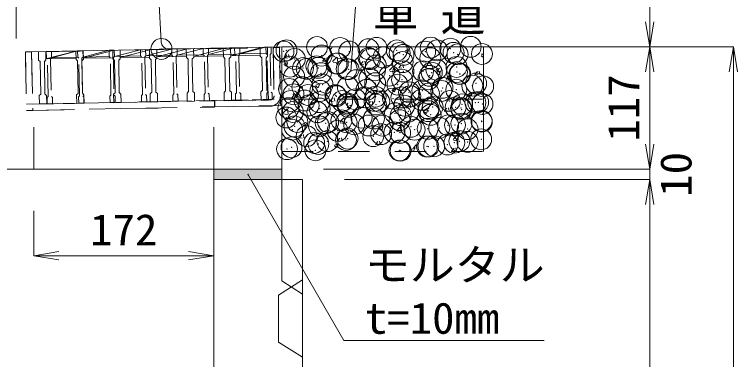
# Model space of a CAD drawing. Units: millimetres at full size. Extents: x 171976 to 209231, y 872007 to 885239.
# Drawn here: x 183029 to 183720, y 875700 to 876030 of the extents above; entities that cross this region are included whole.
import ezdxf
from ezdxf.enums import TextEntityAlignment as Align

# ---------------------------------------------------------------- set-up
doc = ezdxf.new("R2010")
doc.units = ezdxf.units.MM
doc.header["$LTSCALE"] = 40
doc.header["$PDMODE"] = 32
doc.header["$PDSIZE"] = 20
for name, pattern in [('USER1', [2, 1, -1]), ('USER2', [2, 1, -1]), ('USER3', [1.35, 0.75, -0.6]), ('USER4', [1.35, 0.75, -0.6])]:
    doc.linetypes.add(name, pattern=pattern)
for name, color, linetype, lineweight in [('0_2', 7, 'Continuous', 20), ('グレーチング', 7, 'USER3', 5), ('ハッチング', 7, 'Continuous', 5), ('モルタル', 7, 'Continuous', 9), ('作業エリア', 11, 'Continuous', 13), ('受枠', 3, 'USER3', 9), ('寸法引出', 7, 'Continuous', 13), ('寸法線', 7, 'Continuous', 13), ('本体', 2, 'Continuous', 13), ('補助線', 8, 'Continuous', 5), ('ｸﾞﾚｰﾁﾝｸﾞ', 7, 'USER2', 9)]:
    doc.layers.add(name, color=color, linetype=linetype, lineweight=lineweight)
doc.styles.add('ＭＳ 明朝', font='')
doc.styles.get('ＭＳ 明朝').set_extended_font_data('MS Mincho')

# ---------------------------------------------------------------- blocks, each defined once
blk = doc.blocks.new('open_arrow')
at = {"color": 0, "linetype": 'Continuous', "lineweight": -2}
blk.add_lwpolyline([(7.5, 1.25), (0, 0), (7.5, -1.25)], dxfattribs=at)

msp = doc.modelspace()

# ---------------------------------------------------------------- hatches: boundary and pattern name
at = {"layer": 'モルタル'}
msp.add_hatch(color=256, dxfattribs=at).paths.add_polyline_path([(183284.36, 875872.29), (183284.36, 875882.29), (183219.36, 875882.29), (183219.36, 875872.29)])

# ---------------------------------------------------------------- linework, layer by layer
at = {"layer": '0_2', "lineweight": 13}
msp.add_line((183284.36, 875999.29), (183477.36, 875999.29), dxfattribs=at)
at = {"layer": '0_2', "linetype": 'USER4', "lineweight": 5}
for p, q in [((183284.36, 875949.29), (183477.36, 875949.29)), ((183284.36, 875899.29), (183477.36, 875899.29))]:
    msp.add_line(p, q, dxfattribs=at)
at = {"layer": 'グレーチング'}
for p, q in [((183059.28, 875994.78), (183274.24, 875999.08)), ((183094.4, 875989.48), (183119.27, 875995.98)), ((183124.39, 875990.08), (183149.27, 875996.58)), ((183154.38, 875990.68), (183179.26, 875997.18)), ((183184.38, 875991.28), (183209.25, 875997.78)), ((183214.37, 875991.88), (183239.25, 875998.38)), ((183244.37, 875992.48), (183269.24, 875998.98)), ((183064.4, 875988.88), (183089.28, 875995.38)), ((183064.4, 875988.88), (183089.4, 875989.38)), ((183094.4, 875989.48), (183119.39, 875989.98)), ((183124.39, 875990.08), (183149.39, 875990.58)), ((183154.38, 875990.68), (183179.38, 875991.18)), ((183184.38, 875991.28), (183209.37, 875991.78)), ((183214.37, 875991.88), (183239.37, 875992.38)), ((183244.37, 875992.48), (183269.36, 875992.98)), ((183060.28, 875944.79), (183275.24, 875949.09))]:
    msp.add_line(p, q, dxfattribs=at)
for points in [[(183119.27, 875995.98), (183124.27, 875996.08), (183124.39, 875990.08), (183123.41, 875989.06), (183124.13, 875953.07), (183125.15, 875952.09), (183125.27, 875946.09), (183120.27, 875945.99), (183120.15, 875951.99), (183121.13, 875953.01), (183120.41, 875989), (183119.39, 875989.98)], [(183149.27, 875996.58), (183154.26, 875996.68), (183154.38, 875990.68), (183153.41, 875989.66), (183154.12, 875953.67), (183155.14, 875952.69), (183155.26, 875946.69), (183150.27, 875946.59), (183150.15, 875952.59), (183151.13, 875953.61), (183150.41, 875989.6), (183149.39, 875990.58)], [(183179.26, 875997.18), (183184.26, 875997.28), (183184.38, 875991.28), (183183.4, 875990.26), (183184.12, 875954.27), (183185.14, 875953.29), (183185.26, 875947.29), (183180.26, 875947.19), (183180.14, 875953.19), (183181.12, 875954.21), (183180.4, 875990.2), (183179.38, 875991.18)], [(183209.25, 875997.78), (183214.25, 875997.88), (183214.37, 875991.88), (183213.39, 875990.86), (183214.11, 875954.87), (183215.13, 875953.89), (183215.25, 875947.89), (183210.25, 875947.79), (183210.13, 875953.79), (183211.11, 875954.81), (183210.39, 875990.8), (183209.37, 875991.78)], [(183239.25, 875998.38), (183244.25, 875998.48), (183244.37, 875992.48), (183243.39, 875991.46), (183244.11, 875955.47), (183245.13, 875954.49), (183245.25, 875948.49), (183240.25, 875948.39), (183240.13, 875954.39), (183241.11, 875955.41), (183240.39, 875991.4), (183239.37, 875992.38)], [(183269.24, 875998.98), (183274.24, 875999.08), (183274.36, 875993.08), (183273.38, 875992.06), (183274.1, 875956.07), (183275.12, 875955.09), (183275.24, 875949.09), (183270.24, 875948.99), (183270.12, 875954.99), (183271.1, 875956.01), (183270.38, 875992), (183269.36, 875992.98)], [(183059.28, 875994.78), (183064.28, 875994.88), (183064.4, 875988.88), (183063.42, 875987.87), (183064.14, 875951.87), (183065.16, 875950.89), (183065.28, 875944.89), (183060.28, 875944.79), (183060.16, 875950.79), (183061.14, 875951.81), (183060.42, 875987.81), (183059.4, 875988.78)], [(183089.28, 875995.38), (183094.28, 875995.48), (183094.4, 875989.48), (183093.42, 875988.46), (183094.14, 875952.47), (183095.16, 875951.49), (183095.28, 875945.49), (183090.28, 875945.39), (183090.16, 875951.39), (183091.14, 875952.41), (183090.42, 875988.4), (183089.4, 875989.38)]]:
    msp.add_lwpolyline(points, close=True, dxfattribs=at)
at = {"layer": 'ハッチング'}
for p, q in [((183329.06, 875998.75), (183331.58, 875997.05)), ((183331.66, 875997.02), (183332.42, 875999.29)), ((183402.36, 875995.33), (183405.91, 875996.7)), ((183404.66, 875992.96), (183405.69, 875996.03)), ((183286.89, 875988.69), (183289.34, 875991.61)), ((183291.51, 875988.71), (183290.93, 875991.89)), ((183333.05, 875985.23), (183337.01, 875989.35)), ((183338, 875984.58), (183337.43, 875989.4)), ((183402.06, 875994.69), (183404.59, 875992.98)), ((183475.07, 875990.62), (183477.36, 875989.07)), ((183475.36, 875991.26), (183477.36, 875992.03)), ((183286.37, 875982.37), (183288.9, 875980.66)), ((183286.67, 875983.02), (183290.23, 875984.38)), ((183286.89, 875988.68), (183289.93, 875988.41)), ((183288.98, 875980.64), (183290.01, 875983.71)), ((183323.33, 875985.51), (183325.78, 875988.43)), ((183323.33, 875985.49), (183326.37, 875985.23)), ((183327.95, 875985.52), (183327.36, 875988.7)), ((183333.37, 875984.56), (183337.88, 875983.86)), ((183359.77, 875982.32), (183362.22, 875985.24)), ((183359.77, 875982.3), (183362.8, 875982.04)), ((183364.39, 875982.33), (183363.8, 875985.51)), ((183396.2, 875979.13), (183398.65, 875982.05)), ((183400.82, 875979.14), (183400.24, 875982.33)), ((183359.38, 875978.3), (183361.91, 875976.6)), ((183359.67, 875978.95), (183363.23, 875980.31)), ((183361.98, 875976.57), (183363.01, 875979.64)), ((183387.27, 875976.82), (183391.22, 875980.94)), ((183387.58, 875976.15), (183392.1, 875975.45)), ((183392.21, 875976.17), (183391.65, 875980.99)), ((183396.2, 875979.12), (183399.24, 875978.85)), ((183432.64, 875975.94), (183435.09, 875978.86)), ((183432.64, 875975.93), (183435.68, 875975.66)), ((183432.68, 875974.88), (183436.24, 875976.25)), ((183434.99, 875972.5), (183436.02, 875975.57)), ((183437.26, 875975.95), (183436.67, 875979.14)), ((183469.08, 875972.76), (183471.53, 875975.67)), ((183473.7, 875972.77), (183473.11, 875975.95)), ((183432.39, 875974.23), (183434.91, 875972.53)), ((183441.48, 875968.41), (183445.44, 875972.53)), ((183446.43, 875967.76), (183445.87, 875972.58)), ((183469.08, 875972.74), (183472.11, 875972.48)), ((183316.7, 875961.92), (183319.22, 875960.21)), ((183316.99, 875962.56), (183320.55, 875963.93)), ((183319.3, 875960.19), (183320.33, 875963.26)), ((183441.8, 875967.74), (183446.32, 875967.04)), ((183389.7, 875957.85), (183392.23, 875956.14)), ((183390, 875958.5), (183393.55, 875959.86)), ((183392.3, 875956.12), (183393.33, 875959.19)), ((183463, 875954.43), (183466.56, 875955.79)), ((183465.31, 875952.05), (183466.34, 875955.12)), ((183293.94, 875950.48), (183296.39, 875953.4)), ((183293.94, 875950.47), (183296.98, 875950.2)), ((183298.56, 875950.49), (183297.98, 875953.68)), ((183330.38, 875947.3), (183332.83, 875950.21)), ((183335, 875947.31), (183334.41, 875950.49)), ((183462.71, 875953.78), (183465.24, 875952.07)), ((183330.38, 875947.28), (183333.41, 875947.02)), ((183347.02, 875941.46), (183349.55, 875939.76)), ((183347.31, 875942.11), (183350.87, 875943.48)), ((183349.62, 875939.73), (183350.65, 875942.8)), ((183366.82, 875944.11), (183369.27, 875947.03)), ((183366.82, 875944.09), (183369.85, 875943.83)), ((183371.44, 875944.12), (183370.85, 875947.3)), ((183403.25, 875940.92), (183405.7, 875943.84)), ((183403.25, 875940.91), (183406.29, 875940.64)), ((183407.87, 875940.93), (183407.29, 875944.12)), ((183439.69, 875937.73), (183442.14, 875940.65)), ((183444.31, 875937.74), (183443.72, 875940.93)), ((183285.57, 875935.74), (183289.53, 875939.87)), ((183285.89, 875935.07), (183290.4, 875934.37)), ((183290.51, 875935.09), (183289.95, 875939.92)), ((183420.03, 875937.39), (183422.55, 875935.69)), ((183420.32, 875938.04), (183423.88, 875939.41)), ((183422.63, 875935.66), (183423.66, 875938.73)), ((183439.69, 875937.72), (183442.73, 875937.45)), ((183476.13, 875934.54), (183477.36, 875936.01)), ((183476.13, 875934.53), (183477.36, 875934.42)), ((183304.63, 875925.73), (183308.19, 875927.09)), ((183339.79, 875927.33), (183343.74, 875931.46)), ((183340.1, 875926.67), (183344.62, 875925.96)), ((183344.73, 875926.68), (183344.17, 875931.51)), ((183304.34, 875925.08), (183306.86, 875923.37)), ((183306.94, 875923.35), (183307.97, 875926.42)), ((183377.34, 875921.01), (183379.87, 875919.31)), ((183377.64, 875921.66), (183381.19, 875923.02)), ((183379.94, 875919.28), (183380.97, 875922.35)), ((183394, 875918.92), (183397.96, 875923.05)), ((183398.95, 875918.27), (183398.38, 875923.1)), ((183300.99, 875912.27), (183303.44, 875915.19)), ((183305.61, 875912.28), (183305.02, 875915.47)), ((183394.32, 875918.26), (183398.83, 875917.56)), ((183448.22, 875910.52), (183452.17, 875914.64)), ((183450.35, 875916.94), (183452.88, 875915.24)), ((183450.64, 875917.59), (183454.2, 875918.95)), ((183453.16, 875909.87), (183452.6, 875914.69)), ((183452.95, 875915.21), (183453.98, 875918.28)), ((183300.99, 875912.26), (183304.03, 875911.99)), ((183334.95, 875905.27), (183338.51, 875906.64)), ((183337.26, 875902.9), (183338.29, 875905.97)), ((183337.43, 875909.08), (183339.88, 875912)), ((183337.43, 875909.07), (183340.46, 875908.8)), ((183342.05, 875909.1), (183341.46, 875912.28)), ((183373.87, 875905.9), (183376.31, 875908.81)), ((183378.49, 875905.91), (183377.9, 875909.09)), ((183448.53, 875909.85), (183453.05, 875909.15)), ((183334.66, 875904.63), (183337.19, 875902.92)), ((183373.86, 875905.88), (183376.9, 875905.62)), ((183407.67, 875900.56), (183409.55, 875899.29)), ((183407.96, 875901.2), (183411.52, 875902.57)), ((183410.3, 875902.71), (183412.75, 875905.63)), ((183410.3, 875902.69), (183413.34, 875902.43)), ((183410.42, 875899.29), (183411.3, 875901.9)), ((183414.92, 875902.72), (183414.33, 875905.9)), ((183446.74, 875899.52), (183449.19, 875902.44)), ((183446.74, 875899.51), (183449.26, 875899.29)), ((183451.36, 875899.53), (183450.77, 875902.72))]:
    msp.add_line(p, q, dxfattribs=at)
for p in [(183286.05, 875994.86), (183288.9, 875996.01), (183318.13, 875999.08), (183340.15, 875998.19), (183348.86, 875994.77), (183367.27, 875997.04), (183374.94, 875998.35), (183394.39, 875995.89), (183397.17, 875993.49), (183421.5, 875994.75), (183426.8, 875998.57), (183432.85, 875995.91), (183445.56, 875997.58), (183448.62, 875993.6), (183465.03, 875999.28), (183296.81, 875987.71), (183322.47, 875990.96), (183367.55, 875988.4), (183368.81, 875987.47), (183381.52, 875989.15), (183400.76, 875991.68), (183426.37, 875988.5), (183452.45, 875992.07), (183475.74, 875992.46), (183292.21, 875980.33), (183304.77, 875979.04), (183317.48, 875980.72), (183319.33, 875979.19), (183336.72, 875983.25), (183337.92, 875983.32), (183374.32, 875981.43), (183399.98, 875984.69), (183451.44, 875980.08), (183308.3, 875978.23), (183321.85, 875974.05), (183346.45, 875978.04), (183348.24, 875977.86), (183373.57, 875976.9), (183400.69, 875975.75), (183419.48, 875975.87), (183427.81, 875974.6), (183432.2, 875977.54), (183451.83, 875975.16), (183454.33, 875973.35), (183454.92, 875973.46), (183296.19, 875970.8), (183355.44, 875967.44), (183368.16, 875969.11), (183387.4, 875971.65), (183399.36, 875967.78), (183424.7, 875968.26), (183425.75, 875971.58), (183291.4, 875959.01), (183304.12, 875960.68), (183323.36, 875963.21), (183347.62, 875960.95), (183373.7, 875964.52), (183395.08, 875963.18), (183438.08, 875960.04), (183451.21, 875958.25), (183466.5, 875962.19), (183470.16, 875964.26), (183476.87, 875961.5), (183295.58, 875953.89), (183309.44, 875953.23), (183321.24, 875957.14), (183335.82, 875953.01), (183336.56, 875952.08), (183365.45, 875958.09), (183374.04, 875951.61), (183406.12, 875955.83), (183407.25, 875952.02), (183418.84, 875957.51), (183425.13, 875954.67), (183436.87, 875957.11), (183293.03, 875947.55), (183306.2, 875947.92), (183320.15, 875946.41), (183342.08, 875947.4), (183347.27, 875945.26), (183354.8, 875949.08), (183363.68, 875950.94), (183373.09, 875947.61), (183377.62, 875946.94), (183390.79, 875949.79), (183398.75, 875950.87), (183417.91, 875948.65), (183445.03, 875947.5), (183469.51, 875945.9), (183472.15, 875946.35), (183476.25, 875944.59), (183290.76, 875940.65), (183310, 875943.18), (183320.62, 875940.23), (183347, 875944.04), (183348, 875941.85), (183374.39, 875944.11), (183401.51, 875942.97), (183405.47, 875937.47), (183424.51, 875937.76), (183424.71, 875940), (183428.62, 875941.82), (183450.59, 875941.34), (183455.74, 875940.68), (183456.28, 875939.33), (183456.79, 875944.23), (183288.75, 875931.68), (183294.96, 875936.98), (183318.37, 875936.77), (183360.67, 875931.57), (183372.47, 875930.7), (183392.75, 875935.8), (183398.13, 875933.95), (183426.65, 875934.24), (183299.33, 875927.41), (183326.45, 875926.26), (183328.71, 875927.37), (183341.43, 875929.04), (183346.39, 875927.13), (183353.57, 875925.12), (183367.4, 875924.07), (183380.69, 875923.97), (183397.02, 875929.16), (183443.43, 875924.19), (183449.98, 875924.43), (183456.15, 875925.87), (183475.39, 875928.4), (183475.64, 875927.68), (183294.34, 875920.06), (183296.63, 875923.14), (183320, 875923.32), (183337.77, 875918.99), (183392.11, 875917.44), (183397.51, 875917.04), (183407.81, 875922.82), (183411.35, 875919.97), (183423.89, 875920.85), (183434.92, 875921.68), (183462.04, 875920.53), (183308.15, 875913.9), (183345.77, 875910.21), (183347.31, 875911.54), (183371.85, 875913.79), (183379.39, 875915.76), (183475.02, 875910.77), (183293.72, 875903.15), (183315.35, 875907.33), (183319.38, 875906.41), (183328.07, 875909), (183423.28, 875903.94), (183424.55, 875903.93), (183430.07, 875904.16), (183442.78, 875905.83), (183449.36, 875907.52), (183454.18, 875909.02), (183462.02, 875908.36), (183289.44, 875901.45), (183316.56, 875900.3), (183396.89, 875900.13), (183397.98, 875899.93)]:
    msp.add_point(p, dxfattribs=at)
at = {"layer": 'モルタル'}
msp.add_lwpolyline([(183219.36, 875882.29), (183284.36, 875882.29), (183284.36, 875872.29), (183219.36, 875872.29)], close=True, dxfattribs=at)
at = {"layer": '作業エリア'}
msp.add_point((183169.36, 875997.29), dxfattribs=at)
at = {"layer": '受枠'}
for p, q in [((183039.29, 875994.38), (183282.24, 875999.24)), ((183276.24, 875999.12), (183277.24, 875949.13)), ((183282.24, 875999.24), (183283.36, 875943.25)), ((183039.29, 875994.38), (183040.29, 875944.39)), ((183045.29, 875994.5), (183046.41, 875938.51)), ((183040.29, 875944.39), (183277.24, 875949.13)), ((183220.25, 875947.99), (183220.37, 875941.99)), ((183046.41, 875938.51), (183283.36, 875943.25))]:
    msp.add_line(p, q, dxfattribs=at)
at = {"layer": '寸法引出'}
msp.add_lwpolyline([(183251.86, 875877.47), (183343.76, 875718.29), (183535.36, 875718.29)], dxfattribs=at)
at = {"layer": '寸法線'}
for p, q in [((183636.09, 875999.29), (183636.09, 876197.29)), ((183324.36, 875999.29), (183716.09, 875999.29)), ((183324.36, 875999.29), (183636.09, 875999.29)), ((183324.36, 875999.29), (183636.09, 875999.29)), ((183636.09, 875882.29), (183636.09, 875999.29)), ((183716.09, 874422.29), (183716.09, 875999.29)), ((183636.09, 875824.29), (183636.09, 875930.29)), ((183324.36, 875882.29), (183636.09, 875882.29)), ((183324.36, 875882.29), (183636.09, 875882.29)), ((183344.36, 875872.29), (183636.09, 875872.29)), ((183344.36, 875872.29), (183636.09, 875872.29)), ((183636.09, 874422.29), (183636.09, 875872.29)), ((183047.36, 875842.28), (183047.36, 875799.35)), ((183219.36, 875832.28), (183219.36, 875799.35)), ((183047.36, 875799.35), (183219.36, 875799.35))]:
    msp.add_line(p, q, dxfattribs=at)
msp.add_lwpolyline([(183350.31, 875975.78), (183370.31, 876250.41), (183649, 876250.41)], dxfattribs=at)
at = {"layer": '本体'}
for p, q in [((183169.03, 876003.94), (183160.78, 876168.78)), ((183184.36, 875997.29), (183176.02, 875997.29)), ((183284.36, 875999.29), (183184.36, 875997.29)), ((183284.36, 875882.29), (183284.36, 875999.29)), ((182854.36, 875882.29), (183284.36, 875882.29)), ((183219.36, 875872.29), (183304.36, 875872.29)), ((183219.36, 875872.29), (183219.36, 875642.81)), ((183284.36, 875775.29), (183284.36, 875872.29)), ((183304.36, 875872.29), (183304.36, 874422.29)), ((183304.36, 875762.79), (183284.36, 875775.29))]:
    msp.add_line(p, q, dxfattribs=at)
at = {"layer": '本体', "linetype": 'USER1'}
for p, q in [((183030.36, 876047.29), (183030.36, 875994.21)), ((183184.36, 875997.29), (183030.36, 875994.21)), ((183219.36, 875882.29), (183219.36, 875947.98)), ((183047.36, 875882.29), (183047.36, 875944.54))]:
    msp.add_line(p, q, dxfattribs=at)
at = {"layer": '本体', "lineweight": 9}
for p, q in [((183304.36, 875776.29), (183281.16, 875761.79)), ((183281.16, 875761.79), (183281.16, 875716.79)), ((183281.16, 875716.79), (183304.36, 875702.29))]:
    msp.add_line(p, q, dxfattribs=at)
at = {"layer": '本体'}
msp.add_arc((183176.02, 876004.29), 7, 182.86241, 270, dxfattribs=at)
at = {"layer": '補助線', "lineweight": 13}
msp.add_line((183477.36, 875999.29), (183477.36, 875899.29), dxfattribs=at)
at = {"layer": 'ｸﾞﾚｰﾁﾝｸﾞ'}
for p, q in [((183051.79, 875994.61), (183270.75, 875998.42)), ((183094.7, 875988.36), (183122.87, 875995.85)), ((183122.87, 875995.85), (183123.01, 875987.85)), ((183129.87, 875995.97), (183130.01, 875987.97)), ((183130, 875988.97), (183158.17, 875996.46)), ((183157.87, 875996.46), (183158.01, 875988.46)), ((183164.87, 875996.58), (183165.01, 875988.58)), ((183164.99, 875989.58), (183193.16, 875997.07)), ((183193.16, 875997.07), (183193.3, 875989.07)), ((183200.16, 875997.19), (183200.3, 875989.19)), ((183200.28, 875990.19), (183228.46, 875997.68)), ((183228.46, 875997.68), (183228.6, 875989.69)), ((183235.46, 875997.81), (183235.6, 875989.81)), ((183235.58, 875990.81), (183263.75, 875998.3)), ((183263.75, 875998.3), (183263.89, 875990.3)), ((183270.75, 875998.42), (183270.89, 875990.42)), ((183276.25, 875998.51), (183282.25, 875998.62)), ((183276.25, 875998.51), (183277.05, 875952.52)), ((183282.25, 875998.62), (183283.05, 875952.63)), ((183282.25, 875998.62), (183283.05, 875952.63)), ((183045.29, 875994.5), (183039.29, 875994.4)), ((183039.29, 875994.4), (183040.26, 875938.41)), ((183045.29, 875994.5), (183046.26, 875938.51)), ((183051.79, 875994.61), (183051.92, 875986.62)), ((183058.78, 875994.74), (183058.92, 875986.74)), ((183058.91, 875987.74), (183087.58, 875995.24)), ((183087.58, 875995.24), (183087.72, 875987.24)), ((183094.58, 875995.36), (183094.72, 875987.36)), ((183130, 875988.97), (183158.29, 875989.46)), ((183193.29, 875990.07), (183164.99, 875989.58)), ((183194.83, 875987.6), (183193.3, 875989.07)), ((183198.83, 875987.67), (183200.3, 875989.19)), ((183228.58, 875990.69), (183200.28, 875990.19)), ((183230.12, 875988.21), (183228.6, 875989.69)), ((183234.12, 875988.28), (183235.6, 875989.81)), ((183263.88, 875991.3), (183235.58, 875990.81)), ((183265.42, 875988.83), (183263.89, 875990.3)), ((183269.42, 875988.89), (183270.89, 875990.42)), ((183269.96, 875957.9), (183269.42, 875988.89)), ((183053.45, 875985.14), (183051.92, 875986.62)), ((183053.99, 875954.15), (183053.45, 875985.14)), ((183057.45, 875985.21), (183058.92, 875986.74)), ((183057.99, 875954.22), (183057.45, 875985.21)), ((183058.91, 875987.74), (183087.7, 875988.24)), ((183089.24, 875985.76), (183087.72, 875987.24)), ((183089.78, 875954.77), (183089.24, 875985.76)), ((183093.24, 875985.83), (183094.72, 875987.36)), ((183093.78, 875954.84), (183093.24, 875985.83)), ((183094.7, 875988.36), (183123, 875988.85)), ((183124.54, 875986.38), (183123.01, 875987.85)), ((183125.08, 875955.38), (183124.54, 875986.38)), ((183128.54, 875986.45), (183130.01, 875987.97)), ((183129.08, 875955.45), (183128.54, 875986.45)), ((183159.53, 875986.99), (183158.01, 875988.46)), ((183160.07, 875955.99), (183159.53, 875986.99)), ((183163.53, 875987.05), (183165.01, 875988.58)), ((183164.07, 875956.06), (183163.53, 875987.05)), ((183195.37, 875956.6), (183194.83, 875987.6)), ((183199.37, 875956.67), (183198.83, 875987.67)), ((183230.66, 875957.22), (183230.12, 875988.21)), ((183234.66, 875957.29), (183234.12, 875988.28)), ((183265.96, 875957.83), (183265.42, 875988.83)), ((183089.78, 875954.77), (183088.31, 875953.24)), ((183093.78, 875954.84), (183095.31, 875953.36)), ((183125.08, 875955.38), (183123.6, 875953.86)), ((183129.08, 875955.45), (183130.6, 875953.98)), ((183160.07, 875955.99), (183158.6, 875954.46)), ((183158.6, 875954.46), (183158.74, 875946.47)), ((183164.07, 875956.06), (183165.6, 875954.59)), ((183165.6, 875954.59), (183165.74, 875946.59)), ((183195.37, 875956.6), (183193.89, 875955.08)), ((183193.89, 875955.08), (183194.03, 875947.08)), ((183199.37, 875956.67), (183200.89, 875955.2)), ((183200.89, 875955.2), (183201.03, 875947.2)), ((183230.66, 875957.22), (183229.19, 875955.69)), ((183229.19, 875955.69), (183229.33, 875947.69)), ((183234.66, 875957.29), (183236.19, 875955.81)), ((183236.19, 875955.81), (183236.33, 875947.81)), ((183265.96, 875957.83), (183264.48, 875956.3)), ((183264.48, 875956.3), (183264.62, 875948.31)), ((183269.96, 875957.9), (183271.48, 875956.43)), ((183271.48, 875956.43), (183271.62, 875948.43)), ((183046.15, 875944.51), (183220.13, 875947.53)), ((183053.99, 875954.15), (183052.51, 875952.62)), ((183052.51, 875952.62), (183052.65, 875944.62)), ((183057.99, 875954.22), (183059.51, 875952.74)), ((183059.51, 875952.74), (183059.65, 875944.74)), ((183088.31, 875953.24), (183088.45, 875945.24)), ((183095.31, 875953.36), (183095.45, 875945.37)), ((183123.6, 875953.86), (183123.74, 875945.86)), ((183130.6, 875953.98), (183130.74, 875945.98)), ((183273.12, 875948.45), (183220.13, 875947.53)), ((183220.13, 875947.53), (183220.23, 875941.53)), ((183236.33, 875947.81), (183229.33, 875947.69)), ((183271.62, 875948.43), (183264.62, 875948.31)), ((183046.26, 875938.51), (183220.23, 875941.53)), ((183052.65, 875944.62), (183059.65, 875944.74)), ((183088.45, 875945.24), (183095.45, 875945.37)), ((183123.74, 875945.86), (183130.74, 875945.98)), ((183165.74, 875946.59), (183158.74, 875946.47)), ((183201.03, 875947.2), (183194.03, 875947.08)), ((183273.23, 875942.45), (183220.23, 875941.53)), ((183046.26, 875938.51), (183040.26, 875938.41))]:
    msp.add_line(p, q, dxfattribs=at)
for radius, start, end in [(4, 270.99562, 0.99536), (10, 270.99553, 0.99532)]:
    msp.add_arc((183273.05, 875952.45), radius, start, end, dxfattribs=at)

# ---------------------------------------------------------------- block references
at = {"layer": '寸法引出', "xscale": 0.133, "yscale": 0.133, "rotation": 300}
msp.add_blockref('open_arrow', (183251.86, 875877.47), dxfattribs=at)
at = {"layer": '寸法線'}
for p, xscale, yscale, rotation in [((183636.09, 875999.29), 3.2, 3.2, 90), ((183636.09, 875999.29), 3.2, 3.2, 270), ((183716.09, 875999.29), 3.2, 3.2, 270), ((183350.31, 875975.78), 0.16, 0.16, 85.8), ((183636.09, 875882.29), 3.2, 3.2, 90), ((183636.09, 875882.29), 3.2, 3.2, 90), ((183636.09, 875872.29), 3.2, 3.2, 270), ((183636.09, 875872.29), 3.2, 3.2, 270), ((183219.36, 875799.35), 3.2, 3.2, 180)]:
    msp.add_blockref('open_arrow', p, dxfattribs=dict(at, xscale=xscale, yscale=yscale, rotation=rotation))
at = {"layer": '寸法線', "xscale": 3.2, "yscale": 3.2}
msp.add_blockref('open_arrow', (183047.36, 875799.35), dxfattribs=at)

# ---------------------------------------------------------------- texts
at = {"layer": '0_2', "style": 'ＭＳ 明朝', "width": 1.05}
msp.add_text('車 道', height=30.02, dxfattribs=at).set_placement((183371.68, 876005.2), align=Align.BOTTOM_LEFT)
at = {"layer": '寸法引出', "style": 'ＭＳ 明朝', "width": 1.05}
for s, p in [('モルタル', (183363.76, 875766.59)), ('t=10mm', (183363.76, 875715.74))]:
    msp.add_text(s, height=30.02, dxfattribs=at).set_placement(p, align=Align.BOTTOM_LEFT)
at = {"layer": '寸法線', "style": 'ＭＳ 明朝', "width": 1.05}
for s, p in [('117', (183611.09, 875940.79)), ('10', (183661.09, 875877.29))]:
    msp.add_text(s, height=30.02, rotation=90, dxfattribs=at).set_placement(p, align=Align.MIDDLE_CENTER)
msp.add_text('172', height=30.02, dxfattribs=at).set_placement((183133.36, 875824.35), align=Align.MIDDLE_CENTER)

doc.saveas('drawing.dxf')
